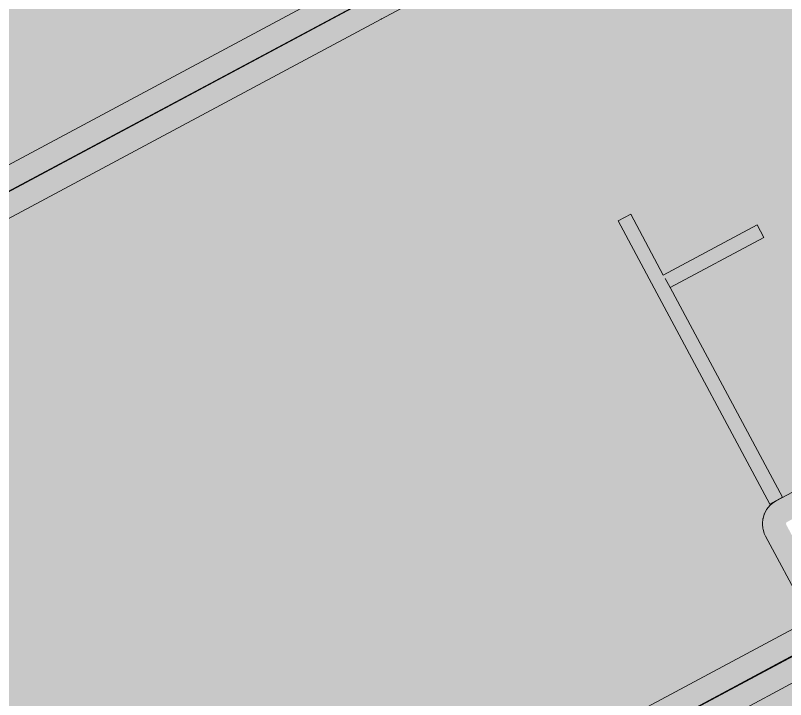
# Model space of a CAD drawing. Header units: millimetres. Extents: x 0 to 224629, y -187555 to 25097.
# Drawn here: x 65817 to 69066, y -154890 to -152004 of the extents above; entities that cross this region are included whole.
import ezdxf

# ---------------------------------------------------------------- set-up
doc = ezdxf.new("R2010")
doc.units = ezdxf.units.MM
doc.linetypes.add('Solid', pattern=[0])
for name, color, linetype, lineweight in [('Inner Walls', 5, 'Solid', 0), ('One-Bedroom Apartment', 252, 'Solid', 25), ('Room Walls', 47, 'Solid', 35), ('Three-Bedroom Apartment', 151, 'Solid', 25)]:
    doc.layers.add(name, color=color, linetype=linetype, lineweight=lineweight)

msp = doc.modelspace()

# ---------------------------------------------------------------- hatches: boundary and pattern name
at = {"layer": 'One-Bedroom Apartment', "linetype": 'Solid', "lineweight": 25}
for points in [[(60823, -147944), (67611, -144310), (69163, -147209), (70715, -150108), (70715, -150109), (68857, -151103), (68857, -151103), (68621, -150663), (68620, -150661), (68619, -150660), (68617, -150659), (68616, -150658), (68614, -150657), (68612, -150657), (68610, -150658), (68608, -150659), (67080, -151476), (67079, -151477), (67077, -151479), (67076, -151480), (67076, -151482), (67075, -151484), (67075, -151486), (67076, -151488), (67076, -151490), (67312, -151931), (63927, -153743), (62375, -150843)], [(63927, -153743), (71597, -149637), (79267, -145531), (80819, -148430), (75076, -151505), (74840, -151064), (74839, -151063), (74837, -151061), (74836, -151060), (74834, -151060), (74832, -151059), (74830, -151059), (74828, -151060), (74826, -151060), (72909, -152087), (70991, -153113), (70989, -153114), (70988, -153116), (70987, -153117), (70986, -153119), (70986, -153121), (70986, -153123), (70986, -153125), (70987, -153127), (71223, -153568), (71223, -153568), (71049, -153661), (70813, -153220), (70812, -153218), (70810, -153217), (70809, -153216), (70807, -153215), (70805, -153215), (70803, -153215), (70801, -153215), (70799, -153216), (69074, -154140), (69072, -154141), (69070, -154142), (69069, -154144), (69069, -154146), (69068, -154148), (69068, -154150), (69069, -154152), (69069, -154153), (69305, -154594), (69305, -154594), (65479, -156642)]]:
    msp.add_hatch(color=250, dxfattribs=at).paths.add_polyline_path(points, flags=0)
at = {"layer": 'Three-Bedroom Apartment', "linetype": 'Solid', "lineweight": 25}
h = msp.add_hatch(color=150, dxfattribs=at)
h.paths.add_polyline_path([(65876, -156430), (73149, -152536), (80423, -148643), (82015, -151618), (83608, -154594), (80058, -156495), (79869, -156142), (79868, -156140), (79866, -156139), (79865, -156138), (79863, -156137), (79861, -156137), (79859, -156137), (79857, -156137), (79855, -156138), (77023, -157654), (75624, -155041), (74742, -155512), (73861, -155985), (75165, -158422), (75165, -158422), (71969, -160132), (71968, -160134), (71966, -160135), (71965, -160137), (71965, -160138), (71964, -160140), (71964, -160142), (71965, -160144), (71965, -160146), (72248, -160675), (72248, -160675), (69062, -162381), (67469, -159406)], flags=0)
h.paths.add_polyline_path([(79064, -153765), (78828, -153324), (78827, -153323), (78826, -153321), (78824, -153320), (78823, -153320), (78821, -153319), (78819, -153319), (78817, -153320), (78815, -153320), (77377, -154090), (77375, -154091), (77374, -154093), (77373, -154094), (77372, -154096), (77372, -154098), (77372, -154100), (77372, -154102), (77373, -154104), (77609, -154545), (77610, -154546), (77611, -154548), (77613, -154549), (77615, -154549), (77616, -154550), (77618, -154550), (77620, -154549), (77622, -154549), (79060, -153779), (79062, -153778), (79063, -153776), (79064, -153775), (79065, -153773), (79066, -153771), (79066, -153769), (79065, -153767)], flags=0)

# ---------------------------------------------------------------- linework, layer by layer
at = {"layer": 'Inner Walls', "color": 47, "linetype": 'Solid', "lineweight": 15}
for p, q in [((68905, -151192), (67360, -152019)), ((64100, -153537), (67177, -151890)), ((67360, -152019), (64195, -153713)), ((69026, -154052), (70752, -153128)), ((68987, -154087), (69000, -154072)), ((69000, -154072), (69001, -154070)), ((69001, -154070), (69016, -154058)), ((69016, -154058), (69018, -154057)), ((69018, -154057), (69026, -154052)), ((68971, -154126), (68976, -154108)), ((68976, -154108), (68977, -154106)), ((68977, -154106), (68986, -154088)), ((68986, -154088), (68987, -154087)), ((68968, -154148), (68970, -154128)), ((68970, -154128), (68971, -154126)), ((68968, -154150), (68968, -154148)), ((68970, -154169), (68968, -154150)), ((68971, -154171), (68970, -154169)), ((68976, -154190), (68971, -154171)), ((68977, -154192), (68976, -154190)), ((68981, -154201), (68977, -154192)), ((69170, -154553), (68981, -154201)), ((66030, -156234), (69170, -154553)), ((69353, -154682), (66143, -156400))]:
    msp.add_line(p, q, dxfattribs=at)
msp.add_point((67360, -152019), dxfattribs=at)
at = {"layer": 'One-Bedroom Apartment', "color": 250, "linetype": 'Solid', "lineweight": 25}
for p, q in [((63927, -153743), (71597, -149637)), ((67312, -151931), (63927, -153743)), ((69305, -154594), (65479, -156642))]:
    msp.add_line(p, q, dxfattribs=at)
at = {"layer": 'Room Walls', "color": 47, "linetype": 'Solid', "lineweight": 9}
for p, q in [((68360, -152870), (68413, -152842)), ((68413, -152842), (68550, -153099)), ((68512, -153154), (68360, -152870)), ((68550, -153099), (68946, -152887)), ((68946, -152887), (68960, -152914)), ((68974, -152940), (68579, -153152)), ((68960, -152914), (68974, -152940)), ((68579, -153152), (68558, -153113)), ((68558, -153113), (68565, -153126)), ((68565, -153126), (68579, -153152)), ((69000, -154066), (68512, -153154)), ((68579, -153152), (69053, -154037)), ((69053, -154037), (69000, -154066))]:
    msp.add_line(p, q, dxfattribs=at)
at = {"layer": 'Three-Bedroom Apartment', "color": 150, "linetype": 'Solid', "lineweight": 25}
msp.add_line((65876, -156430), (73149, -152536), dxfattribs=at)

doc.saveas('drawing.dxf')
